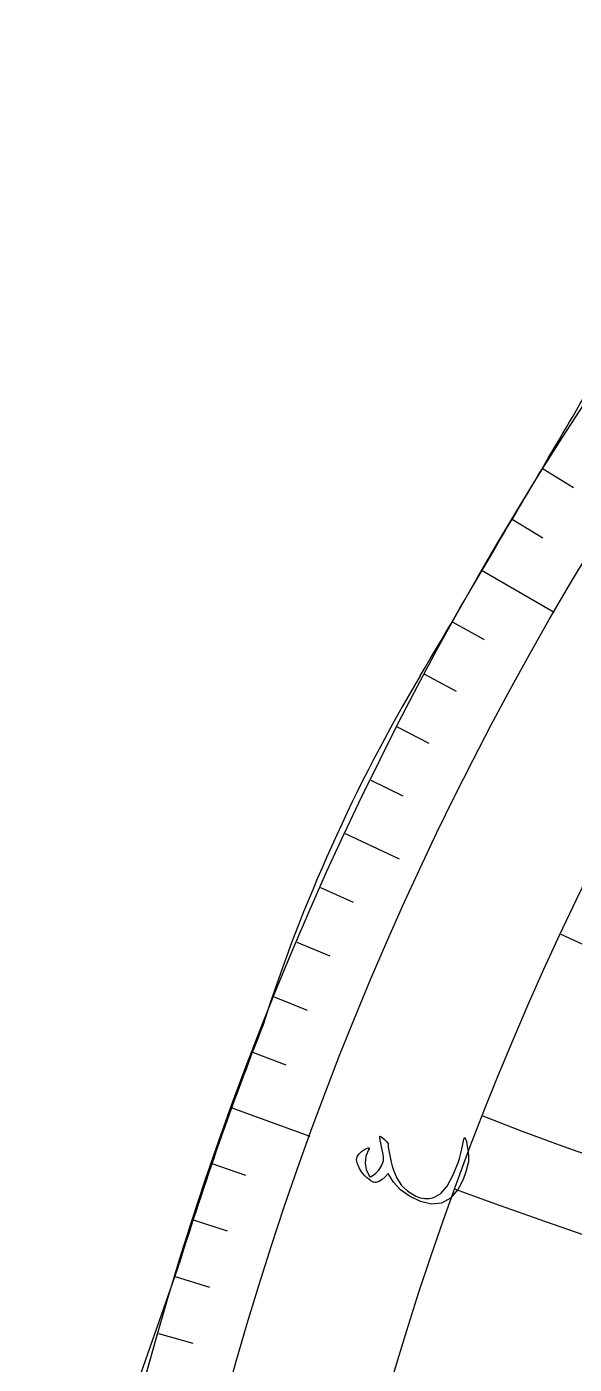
# Model space of a CAD drawing. Header units: millimetres. Extents: x -93 to 93, y -93 to 102.
# Drawn here: x -92.5 to -77.6, y 24.66 to 61.04 of the extents above; entities that cross this region are included whole.
import ezdxf

# ---------------------------------------------------------------- set-up
doc = ezdxf.new("R2010")
doc.units = ezdxf.units.MM
for name, color, linetype in [('CUT_OUTER', 1, 'Continuous'), ('ENGRAVE', 7, 'Continuous'), ('ENGRAVE_FINE', 8, 'Continuous'), ('TEXT', 5, 'Continuous')]:
    doc.layers.add(name, color=color, linetype=linetype)

msp = doc.modelspace()

# ---------------------------------------------------------------- linework, layer by layer
at = {"layer": 'CUT_OUTER'}
msp.add_lwpolyline([(-89.7564, 23.3626), (-88.3974, 27.2413), (-88.3506, 27.394)], dxfattribs=at)
for centre, radius, start, end in [((-526.501, 313.2619), 520.1474, 329.218289, 329.87769), ((-836.2489, 488.5213), 875.9874, 329.4587963, 329.7382763), ((-42.4762, 19.9642), 45.7617, 149.22155, 162.27856), ((-0.1425, 0.0471), 92.35, 158.499901, 162.775151)]:
    msp.add_arc(centre, radius, start, end, dxfattribs=at)
at = {"layer": 'ENGRAVE'}
for points in [[(-80.1073, 46.25), (-78.1447, 45.1169)], [(-83.8335, 39.0922), (-82.3664, 38.4081)], [(-86.9216, 31.6369), (-84.792, 30.8618)]]:
    msp.add_lwpolyline(points, dxfattribs=at)
for radius in [92.5, 90.2338, 86.025, 86.025]:
    msp.add_circle((0, 0), radius, dxfattribs=at)
msp.add_arc((0, 251.5203), 236.3517, 250, 290, dxfattribs=at)
at = {"layer": 'ENGRAVE_FINE'}
for points in [[(-78.4444, 49.0175), (-77.6208, 48.5028)], [(-79.288, 47.641), (-78.4555, 47.1408)], [(-80.9023, 44.8449), (-80.0528, 44.374)], [(-81.6727, 43.4261), (-80.8151, 42.9701)], [(-82.4181, 41.9941), (-81.5527, 41.5532)], [(-83.1384, 40.5493), (-82.2655, 40.1236)], [(-84.503, 37.6231), (-83.6157, 37.2281)], [(-85.1467, 36.1426), (-84.2527, 35.7631)], [(-85.7645, 34.6511), (-84.864, 34.2873)], [(-86.3562, 33.149), (-85.4494, 32.801)], [(-87.4605, 30.1151), (-86.5421, 29.7988)], [(-87.9727, 28.5841), (-87.049, 28.2839)], [(-88.4582, 27.0444), (-87.5294, 26.7604)], [(-88.9167, 25.4965), (-87.9831, 25.2287)]]:
    msp.add_lwpolyline(points, dxfattribs=at)
for centre, radius, start, end in [((7.5262, 0), 86.3536, 95, 265), ((-48.6731, 111.4968), 86.025, 248.583333, 338.583333), ((6.8976, 3.0111), 86.3536, 118.583333, 288.583334), ((-53.5435, 122.6535), 102.5206, 253.583333, 333.583333), ((-60.0044, 137.4536), 122.8564, 258.583333, 328.583333), ((-68.8342, 157.6802), 148.9997, 263.583333, 323.583333), ((-81.4378, 186.5516), 184.4812, 268.583333, 318.583333), ((-100.6288, 230.5131), 236.3517, 273.583333, 313.583333), ((-132.9774, 304.6148), 321.0497, 278.583333, 308.583333), ((-198.2001, 454.0221), 487.872, 283.583333, 303.583333), ((-394.8919, 904.5889), 983.2702, 288.5833333, 298.5833333), ((0, 203.5525), 184.4812, 245, 295)]:
    msp.add_arc(centre, radius, start, end, dxfattribs=at)
at = {"layer": 'TEXT'}
msp.add_lwpolyline([(-83.5234, 30.2216), (-83.519, 30.2728), (-83.4998, 30.3233), (-83.4659, 30.373), (-83.4172, 30.422), (-83.3885, 30.4455), (-83.3605, 30.4665), (-83.3332, 30.485), (-83.3066, 30.501), (-83.2809, 30.5146), (-83.2562, 30.5259), (-83.2326, 30.5348), (-83.2101, 30.5413), (-83.1896, 30.5437), (-83.1802, 30.5362), (-83.182, 30.519), (-83.1948, 30.492), (-83.2713, 30.319), (-83.2927, 30.1407), (-83.259, 29.9573), (-83.17, 29.7692), (-83.1624, 29.7621), (-83.1529, 29.7589), (-83.1416, 29.7597), (-83.1285, 29.7644), (-83.009, 29.8434), (-82.9136, 29.9408), (-82.842, 30.0568), (-82.7943, 30.1914), (-82.7903, 30.2173), (-82.7903, 30.2526), (-82.7944, 30.2974), (-82.8025, 30.3516), (-82.8223, 30.4521), (-82.8396, 30.541), (-82.8546, 30.6182), (-82.8671, 30.6836), (-82.8773, 30.7373), (-82.8851, 30.7793), (-82.8906, 30.8095), (-82.8938, 30.8279), (-82.8926, 30.852), (-82.8822, 30.8614), (-82.8626, 30.856), (-82.834, 30.8359), (-82.7625, 30.773), (-82.7108, 30.7221), (-82.6789, 30.6832), (-82.6667, 30.6563), (-82.6605, 30.585), (-82.6508, 30.5086), (-82.6378, 30.427), (-82.6214, 30.3403), (-82.6016, 30.2484), (-82.5784, 30.1514), (-82.5517, 30.0494), (-82.5216, 29.9422), (-82.4316, 29.717), (-82.3002, 29.524), (-82.1276, 29.3631), (-81.914, 29.2341), (-81.7894, 29.1871), (-81.6658, 29.1652), (-81.5433, 29.1681), (-81.4219, 29.1958), (-81.233, 29.3056), (-81.0591, 29.5039), (-80.8994, 29.7907), (-80.7531, 30.1661), (-80.735, 30.2258), (-80.7166, 30.2905), (-80.6979, 30.3603), (-80.6789, 30.435), (-80.6599, 30.5148), (-80.6411, 30.5993), (-80.6224, 30.6886), (-80.6039, 30.7828), (-80.5997, 30.7987), (-80.5945, 30.8096), (-80.5882, 30.8157), (-80.5808, 30.8168), (-80.5566, 30.7913), (-80.5333, 30.7173), (-80.5108, 30.5948), (-80.4889, 30.4239), (-80.4799, 30.3219), (-80.4773, 30.2346), (-80.4813, 30.1622), (-80.4919, 30.1044), (-80.5515, 29.8972), (-80.617, 29.7134), (-80.6884, 29.553), (-80.766, 29.416), (-80.971, 29.1783), (-81.209, 29.0445), (-81.4805, 29.0148), (-81.7858, 29.0898), (-82.0833, 29.2331), (-82.3288, 29.4069), (-82.522, 29.6115), (-82.6627, 29.8469), (-82.7485, 29.7576), (-82.8279, 29.6884), (-82.9009, 29.6391), (-82.9674, 29.61), (-82.9921, 29.6045), (-83.0171, 29.6036), (-83.0425, 29.6075), (-83.0684, 29.616), (-83.1337, 29.6508), (-83.1934, 29.6898), (-83.2474, 29.7331), (-83.2957, 29.7807), (-83.3868, 29.8935), (-83.4551, 30.0046), (-83.5006, 30.114), (-83.5234, 30.2216)], close=True, dxfattribs=at)

doc.saveas('drawing.dxf')
